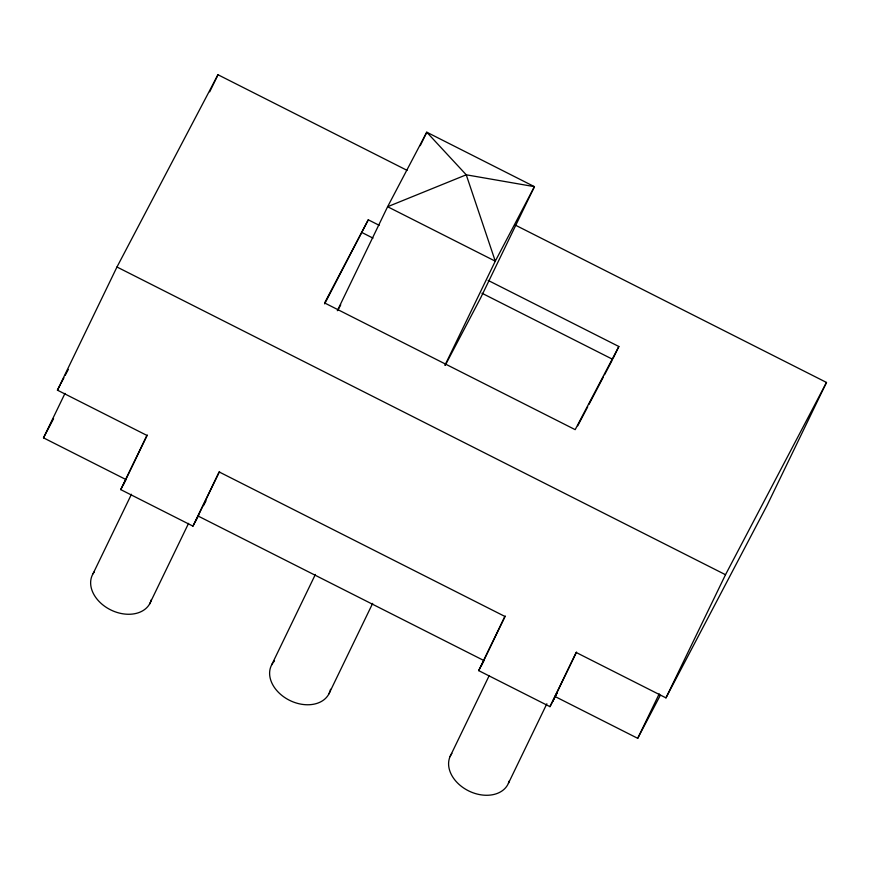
<?xml version="1.0" encoding="UTF-8"?>
<svg xmlns="http://www.w3.org/2000/svg" width="870" height="870" viewBox="0 0 870 870"><rect width="100%" height="100%" fill="white"/><g stroke="black" fill="none" stroke-linecap="round" stroke-linejoin="round"><path stroke-width="1.3" d="M198.719 515.127L192.944 526.132L120.723 489.603L146.921 435.413L57.431 390.162L116.971 267.003L217.968 74.733L407.073 170.357M209.713 91.807L217.968 74.733M125.835 479.49L43.5 437.849L64.989 393.392M123.453 484.416L147.324 435.022M93.014 573.787L131.457 494.269M149.542 604.084L188.572 523.338M192.944 526.132L219.142 471.931L504.883 616.428L478.685 670.618L549.96 706.657L557.028 693.194M195.674 520.934L219.544 471.54M324.662 303.869L368.282 219.805L379.179 225.308M337.332 310.721L387.607 206.723L426.757 132.207L534.43 186.658L480.61 297.997L445.244 365.302M420.243 145.66L426.757 132.207L466.244 174.805L495.28 261.174L445.005 365.172M271.625 664.963L315.386 574.428M328.893 693.923L372.654 603.389M613.23 358.146L618.853 346.51L488.124 280.401M481.414 665.419L505.285 616.036M450.051 756.606L489.081 675.859M508.428 783.283L546.86 703.765M549.96 706.657L576.157 652.467L665.963 697.87L766.959 505.611L826.5 382.452L514.964 224.917M552.689 701.459L576.56 652.076M556.93 692.988L555.071 696.533L637.71 738.325L659.21 693.868M665.963 697.87L725.504 574.711L826.5 382.452M57.431 390.162L60.16 384.964M60.78 383.768L63.923 377.787M65.185 375.394L68.328 369.413M43.5 437.849L53.559 418.709M120.723 489.603L125.889 479.762M203.547 505.546L205.983 500.902M368.282 219.805L324.608 302.945L575.179 429.649L618.853 346.51M338.202 309.655L340.725 304.837M577.723 425.832L587.707 406.823M588.957 404.452L603.301 377.134M604.552 374.752L612.045 360.506M478.685 670.618L483.894 660.7M637.71 738.325L660.341 695.25M362.094 232.605L372.991 238.119M481.936 293.212L612.665 359.321M116.971 267.003L725.504 574.711M198.055 516.008L483.796 660.493M151.391 599.528A32.092 23.468 25.8 0 1 110.936 610.011A32.092 23.468 25.8 0 1 94.406 571.753M330.546 689.279A32.092 23.468 25.8 0 1 289.34 700.219A32.092 23.468 25.8 0 1 274.518 660.95M509.244 780.955A32.092 23.468 25.8 0 1 469.115 791.124A32.092 23.468 25.8 0 1 451.878 753.398M534.43 186.658L495.28 261.174L387.607 206.723L466.244 174.805L534.43 186.658"/></g></svg>
